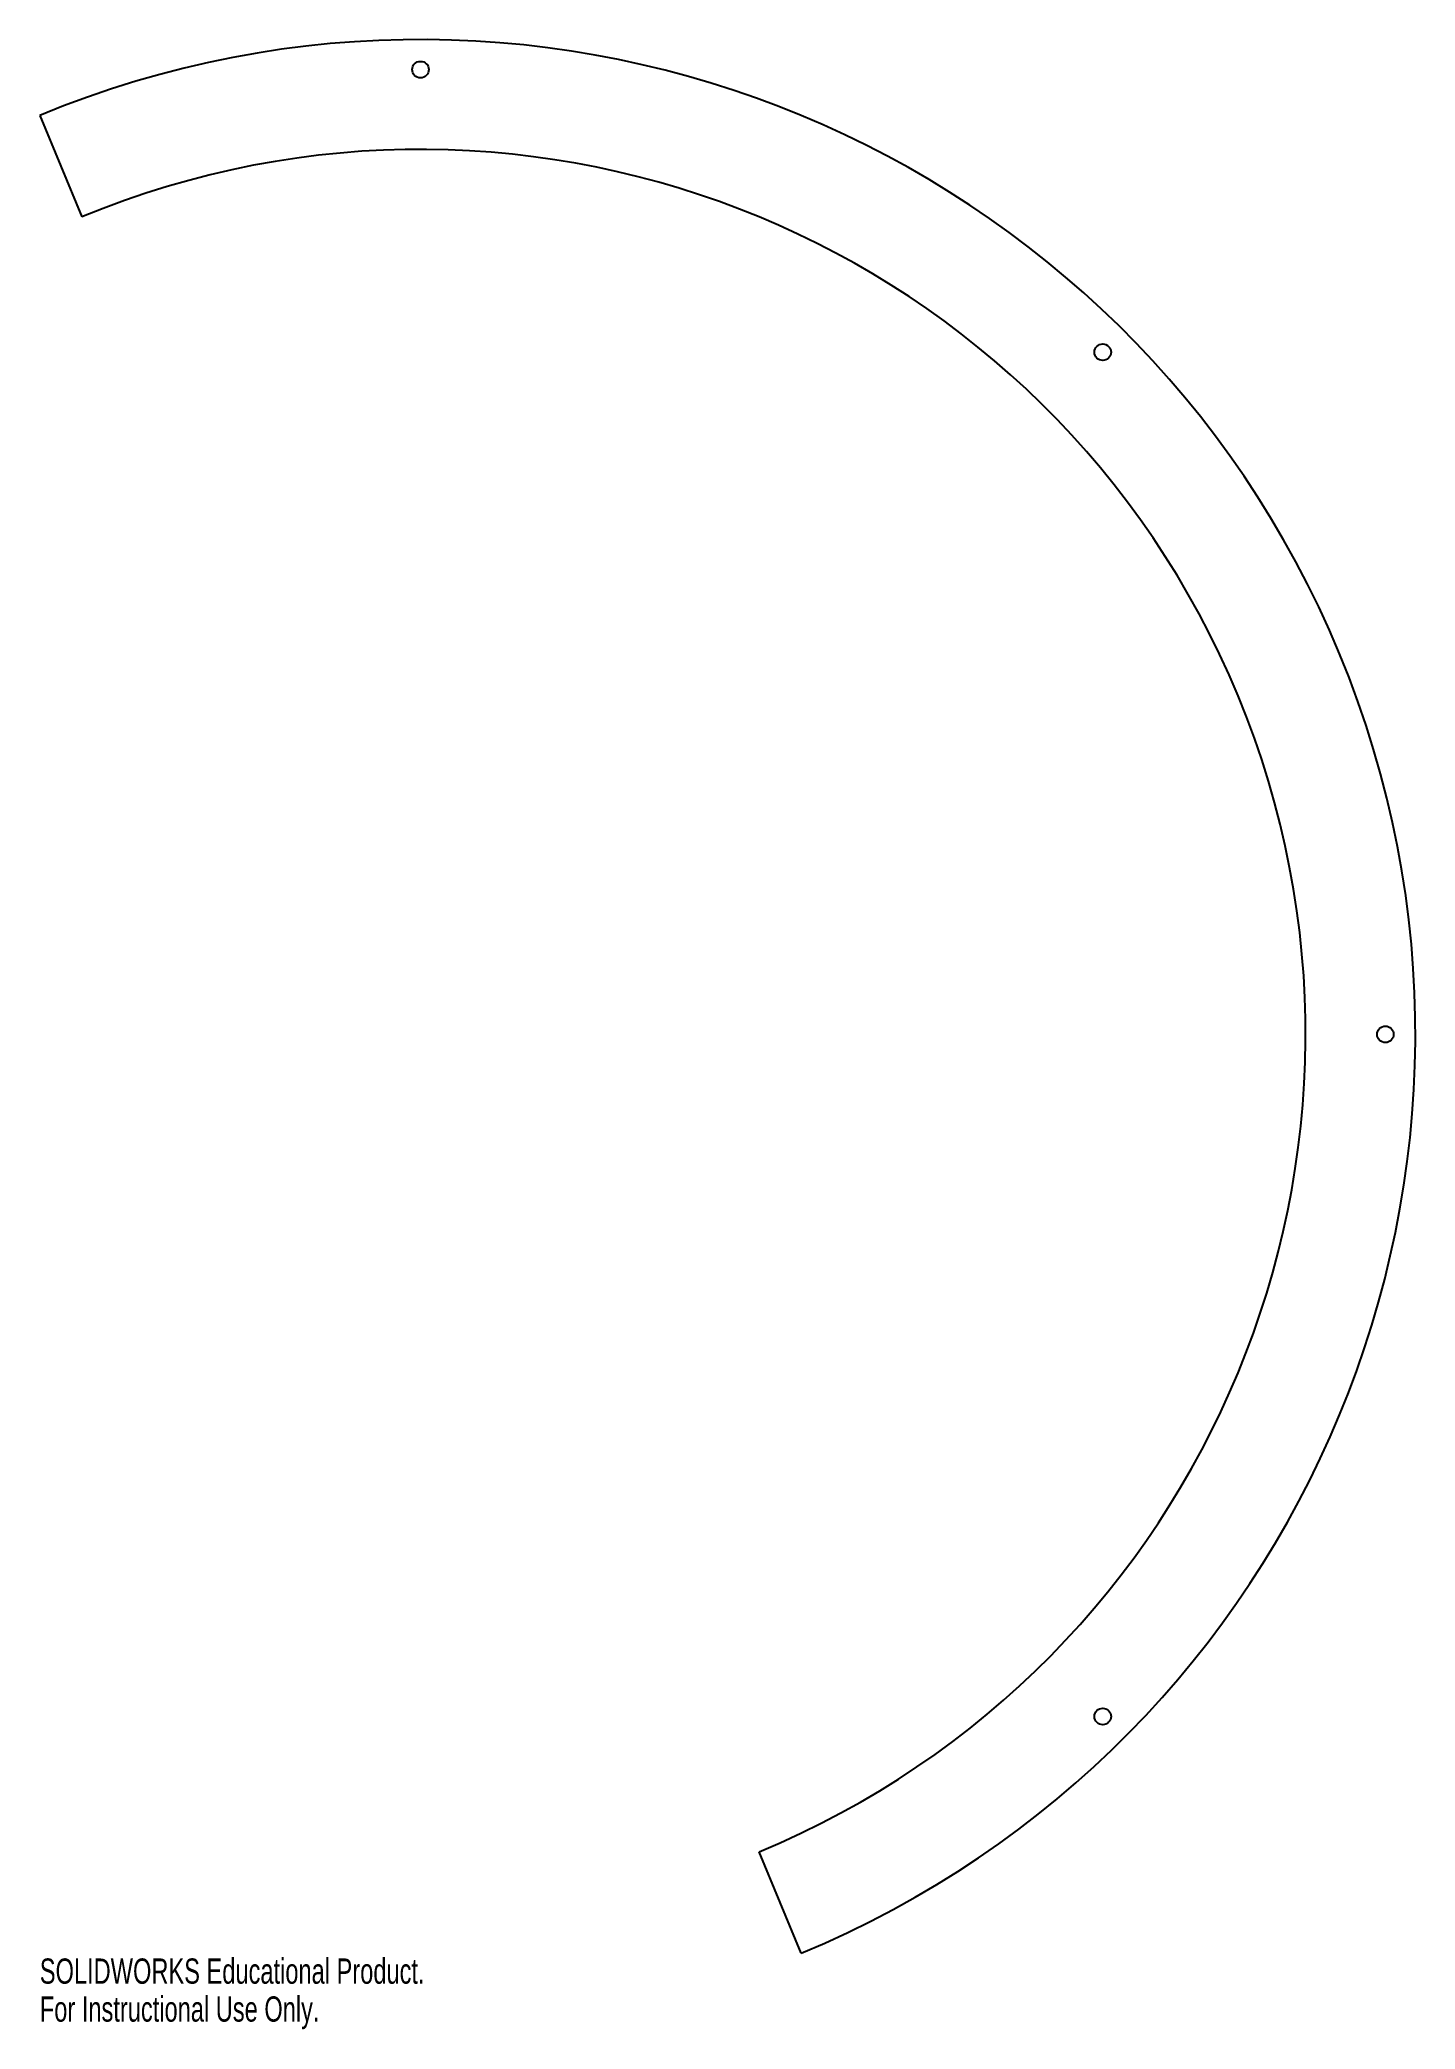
# Model space of a CAD drawing. Header units: inches. Extents: x -2.9 to 7.5, y -7.5 to 7.5.
import ezdxf

# ---------------------------------------------------------------- set-up
doc = ezdxf.new("R2010")
doc.units = ezdxf.units.IN
doc.header["$MEASUREMENT"] = 0
doc.styles.add('SLDTEXTSTYLE0', font='TXT', dxfattribs={"width": 0.7})

msp = doc.modelspace()

# ---------------------------------------------------------------- linework, layer by layer
at = {"color": 7, "linetype": 'Continuous', "lineweight": 25}
for p, q in [((-2.87, 6.929), (-2.553, 6.164)), ((2.87, -6.929), (2.553, -6.164))]:
    msp.add_line(p, q, dxfattribs=at)
for centre in [(0, 7.275), (5.144, 5.144), (7.275, 0), (5.144, -5.144)]:
    msp.add_circle(centre, 0.0625, dxfattribs=at)
for radius in [7.5, 6.672]:
    msp.add_arc((0, 0), radius, 292.5, 112.5, dxfattribs=at)

# ---------------------------------------------------------------- texts
at = {"color": 7, "linetype": 'Continuous', "char_height": 0.1903, "attachment_point": 1, "style": 'SLDTEXTSTYLE0'}
for s, insert in [('SOLIDWORKS Educational Product.', (-2.87, -6.969)), ('For Instructional Use Only.', (-2.87, -7.255))]:
    msp.add_mtext(s, dxfattribs=dict(at, insert=insert))

doc.saveas('drawing.dxf')
